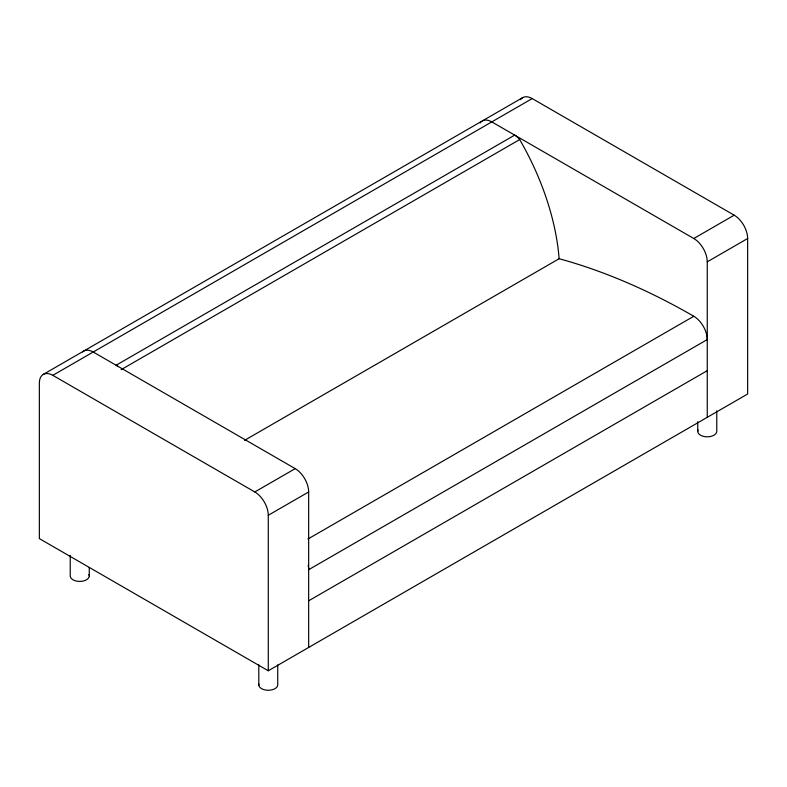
<?xml version="1.0" encoding="UTF-8"?>
<svg xmlns="http://www.w3.org/2000/svg" width="787" height="787" viewBox="0 0 787 787"><rect width="100%" height="100%" fill="white"/><g stroke="black" fill="none" stroke-linecap="round" stroke-linejoin="round"><path stroke-width="1.18" d="M43.295 374.396L522.676 97.627M52.818 375.34L532.199 98.572L734.182 215.185A19.045 10.998 60 0 1 747.65 238.51L747.65 394.002L268.269 670.77L39.35 538.603L39.35 383.121A19.045 10.998 60 0 1 52.818 375.34L254.801 491.954A19.045 10.998 60 0 1 268.269 515.278L268.269 670.77M121.1 369.693L519.695 139.565A192.205 110.967 60 0 1 559.134 258.726A744.817 430.027 60 0 1 693.79 316.256A19.045 10.998 60 0 1 707.257 339.581L308.661 569.699A19.045 10.998 60 0 0 308.209 565.41M244.511 440.376L559.134 258.726M254.801 491.954L295.204 468.639A19.045 10.998 60 0 1 308.661 491.964L308.661 647.445M482.274 120.952A19.045 10.998 60 0 1 491.796 121.896L693.79 238.51L734.182 215.185M268.269 515.278L308.661 491.964M707.257 417.326L707.257 261.835L747.65 238.51M307.953 539.016L693.79 316.256M308.661 600.806L707.257 370.677M295.204 468.639L93.21 352.015A19.045 10.998 60 0 0 82.527 351.937M716.77 410.853L716.77 431.325A9.523 5.499 0 0 1 706.008 436.775A9.523 5.499 0 0 1 698.059 429.899M697.735 421.694L697.735 431.325M277.732 664.897L277.732 684.159A9.523 5.499 0 0 1 268.082 690.258A9.523 5.499 0 0 1 258.854 683.942M258.805 664.907L258.805 685.379M89.265 567.496L89.265 575.927M70.23 555.465L70.23 575.927A9.523 5.499 0 0 0 80.992 581.377A9.523 5.499 0 0 0 88.941 574.5M520.532 99.615A19.045 10.998 60 0 1 532.199 98.572M480.139 122.939A19.045 10.998 60 0 1 481.113 121.808M519.695 139.565A13.959 8.057 60 0 0 514.688 135.118L116.102 365.237A13.959 8.057 60 0 1 118.188 366.693M693.79 238.51A19.045 10.998 60 0 1 707.257 261.835"/></g></svg>
